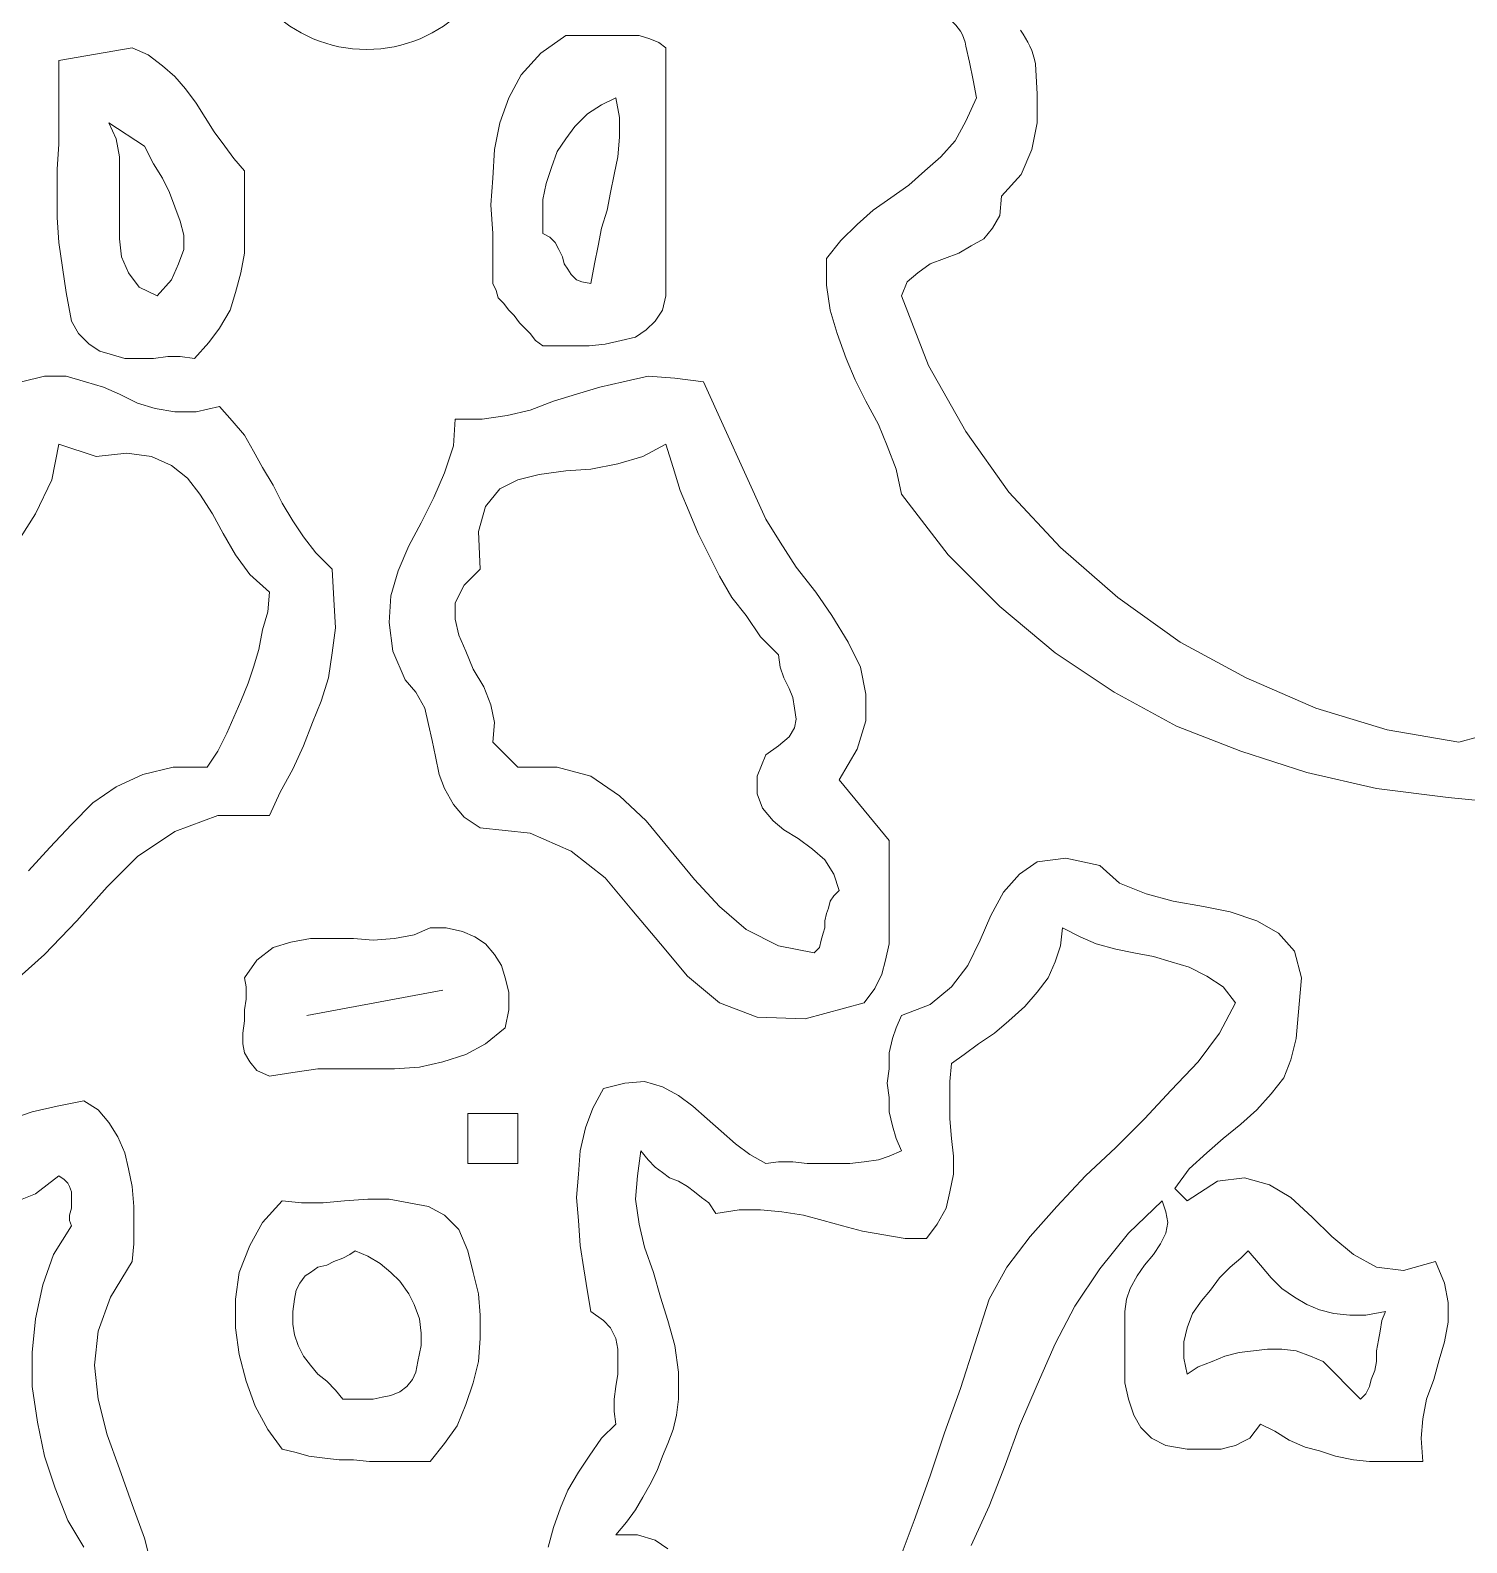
# Model space of a CAD drawing. Header units: millimetres. Extents: x -102 to 1947, y 0 to 1377.
# Drawn here: x 1724 to 1812.7, y 648.2 to 741.6 of the extents above; entities that cross this region are included whole.
import ezdxf

# ---------------------------------------------------------------- set-up
doc = ezdxf.new("R2010")
doc.units = ezdxf.units.MM
doc.layers.add('ceco.net 341', color=7, linetype='Continuous', lineweight=5)

# ---------------------------------------------------------------- blocks, each defined once
blk = doc.blocks.new('A$C00E300AF')
for p, q in [((-226.85, 825.53), (-229.94, 823.33)), ((-225.53, 825.53), (-226.85, 825.53)), ((-224.21, 825.53), (-225.53, 825.53)), ((-222.89, 825.53), (-224.21, 825.53)), ((-221.56, 825.53), (-222.89, 825.53)), ((-220.24, 825.53), (-221.56, 825.53)), ((-218.92, 825.53), (-220.24, 825.53)), ((-217.82, 825.53), (-218.92, 825.53)), ((-216.5, 825.09), (-217.82, 825.53)), ((-280.4, 823.99), (-289.44, 822.45)), ((-278.42, 823.11), (-280.4, 823.99)), ((-215.39, 824.65), (-216.5, 825.09)), ((-214.51, 823.99), (-215.39, 824.65)), ((-214.51, 820.91), (-214.51, 823.99)), ((-289.44, 822.45), (-289.44, 818.92)), ((-276.65, 821.79), (-278.42, 823.11)), ((-275.11, 820.46), (-276.65, 821.79)), ((-229.94, 823.33), (-232.36, 820.68)), ((-273.79, 818.92), (-275.11, 820.46)), ((-232.36, 820.68), (-233.9, 817.82)), ((-214.51, 817.6), (-214.51, 820.91)), ((-289.44, 818.92), (-289.44, 815.4)), ((-272.47, 817.16), (-273.79, 818.92)), ((-271.37, 815.4), (-272.47, 817.16)), ((-233.9, 817.82), (-235.01, 814.73)), ((-214.51, 814.51), (-214.51, 817.6)), ((-289.44, 815.4), (-289.44, 812.09)), ((-270.26, 813.63), (-271.37, 815.4)), ((-235.01, 814.73), (-235.67, 811.43)), ((-214.51, 811.21), (-214.51, 814.51)), ((-268.94, 811.87), (-270.26, 813.63)), ((-289.44, 812.09), (-289.66, 809.01)), ((-267.84, 810.33), (-268.94, 811.87)), ((-235.67, 811.43), (-235.89, 807.9)), ((-214.51, 807.9), (-214.51, 811.21)), ((-289.66, 809.01), (-289.66, 806.14)), ((-266.52, 808.79), (-267.84, 810.33)), ((-266.52, 806.14), (-266.52, 808.79)), ((-235.89, 807.9), (-236.11, 804.6)), ((-214.51, 804.82), (-214.51, 807.9)), ((-289.66, 806.14), (-289.66, 803.06)), ((-266.52, 803.5), (-266.52, 806.14)), ((-214.51, 801.73), (-214.51, 804.82)), ((-289.66, 803.06), (-289.44, 799.97)), ((-266.52, 801.07), (-266.52, 803.5)), ((-236.11, 804.6), (-235.89, 801.07)), ((-266.52, 798.65), (-266.52, 801.07)), ((-235.89, 801.07), (-235.89, 797.99)), ((-214.51, 798.87), (-214.51, 801.73)), ((-289.44, 799.97), (-288.99, 796.89)), ((-266.96, 796.22), (-266.52, 798.65)), ((-235.89, 797.99), (-235.89, 794.9)), ((-214.51, 796), (-214.51, 798.87)), ((-288.99, 796.89), (-288.55, 793.8)), ((-267.62, 793.8), (-266.96, 796.22)), ((-214.51, 793.36), (-214.51, 796)), ((-288.55, 793.8), (-287.89, 790.27)), ((-268.28, 791.6), (-267.62, 793.8)), ((-235.89, 794.9), (-235.45, 794.02)), ((-235.45, 794.02), (-235.23, 793.14)), ((-235.23, 793.14), (-234.57, 792.48)), ((-234.57, 792.48), (-233.9, 791.6)), ((-214.95, 791.6), (-214.51, 793.36)), ((-287.89, 790.27), (-287.01, 788.73)), ((-269.6, 789.39), (-268.28, 791.6)), ((-233.9, 791.6), (-233.24, 790.94)), ((-233.24, 790.94), (-232.58, 790.05)), ((-232.58, 790.05), (-231.92, 789.39)), ((-216.94, 789.17), (-215.83, 790.27)), ((-215.83, 790.27), (-214.95, 791.6)), ((-287.01, 788.73), (-285.69, 787.41)), ((-270.93, 787.63), (-269.6, 789.39)), ((-231.92, 789.39), (-231.26, 788.73)), ((-231.26, 788.73), (-230.6, 787.85)), ((-220.02, 787.85), (-218.26, 788.29)), ((-218.26, 788.29), (-216.94, 789.17)), ((-285.69, 787.41), (-284.37, 786.53)), ((-284.37, 786.53), (-282.82, 786.09)), ((-272.69, 785.65), (-270.93, 787.63)), ((-230.6, 787.85), (-229.72, 787.19)), ((-229.72, 787.19), (-227.95, 787.19)), ((-227.95, 787.19), (-225.97, 787.19)), ((-225.97, 787.19), (-223.99, 787.19)), ((-223.99, 787.19), (-222, 787.41)), ((-222, 787.41), (-220.02, 787.85)), ((-282.82, 786.09), (-281.28, 785.65)), ((-281.28, 785.65), (-279.52, 785.65)), ((-279.52, 785.65), (-277.76, 785.65)), ((-277.76, 785.65), (-275.99, 785.87)), ((-275.99, 785.87), (-274.45, 785.87)), ((-274.45, 785.87), (-272.69, 785.65)), ((-291.2, 783.44), (-294.06, 782.78)), ((-288.55, 783.44), (-291.2, 783.44)), ((-286.13, 782.78), (-288.55, 783.44)), ((-283.93, 782.12), (-286.13, 782.78)), ((-219.8, 782.78), (-222.67, 782.12)), ((-216.72, 783.44), (-219.8, 782.78)), ((-213.41, 783.22), (-216.72, 783.44)), ((-209.88, 782.78), (-213.41, 783.22)), ((-202.17, 765.81), (-209.88, 782.78)), ((-281.94, 781.24), (-283.93, 782.12)), ((-279.74, 780.14), (-281.94, 781.24)), ((-225.53, 781.24), (-228.4, 780.36)), ((-222.67, 782.12), (-225.53, 781.24)), ((-277.54, 779.48), (-279.74, 780.14)), ((-275.11, 779.04), (-277.54, 779.48)), ((-272.47, 779.04), (-275.11, 779.04)), ((-269.6, 779.7), (-272.47, 779.04)), ((-268.06, 777.93), (-269.6, 779.7)), ((-231.26, 779.26), (-234.12, 778.6)), ((-228.4, 780.36), (-231.26, 779.26)), ((-266.52, 776.17), (-268.06, 777.93)), ((-240.52, 778.15), (-240.74, 774.85)), ((-237.21, 778.15), (-240.52, 778.15)), ((-234.12, 778.6), (-237.21, 778.15)), ((-265.42, 774.19), (-266.52, 776.17)), ((-264.31, 772.2), (-265.42, 774.19)), ((-240.74, 774.85), (-241.84, 771.54)), ((-262.99, 770), (-264.31, 772.2)), ((-241.84, 771.54), (-243.16, 768.46)), ((-261.89, 767.8), (-262.99, 770)), ((-260.57, 765.59), (-261.89, 767.8)), ((-243.16, 768.46), (-244.7, 765.37)), ((-259.25, 763.61), (-260.57, 765.59)), ((-200.41, 762.95), (-202.17, 765.81)), ((-244.7, 765.37), (-246.24, 762.51)), ((-257.7, 761.63), (-259.25, 763.61)), ((-246.24, 762.51), (-247.57, 759.42)), ((-198.43, 759.86), (-200.41, 762.95)), ((-255.72, 759.64), (-257.7, 761.63)), ((-255.5, 755.9), (-255.72, 759.64)), ((-247.57, 759.42), (-248.45, 756.34)), ((-196, 756.78), (-198.43, 759.86)), ((-248.45, 756.34), (-248.67, 753.03)), ((-194.02, 753.91), (-196, 756.78)), ((-255.28, 752.37), (-255.5, 755.9)), ((-248.67, 753.03), (-248.23, 749.51)), ((-192.04, 750.61), (-194.02, 753.91)), ((-255.72, 749.29), (-255.28, 752.37)), ((-256.16, 746.2), (-255.72, 749.29)), ((-248.23, 749.51), (-246.69, 745.98)), ((-190.49, 747.52), (-192.04, 750.61)), ((-189.83, 744.22), (-190.49, 747.52)), ((-257.04, 743.34), (-256.16, 746.2)), ((-246.69, 745.98), (-245.36, 744.44)), ((-258.14, 740.69), (-257.04, 743.34)), ((-245.36, 744.44), (-244.26, 742.46)), ((-189.83, 740.91), (-189.83, 744.22)), ((-244.26, 742.46), (-243.82, 740.47)), ((-259.25, 737.83), (-258.14, 740.69)), ((-243.82, 740.47), (-243.38, 738.49)), ((-190.93, 737.39), (-189.83, 740.91)), ((-260.57, 734.96), (-259.25, 737.83)), ((-243.38, 738.49), (-242.94, 736.51)), ((-242.94, 736.51), (-242.5, 734.3)), ((-193.14, 733.64), (-190.93, 737.39)), ((-262.11, 732.1), (-260.57, 734.96)), ((-242.5, 734.3), (-241.84, 732.54)), ((-263.43, 729.23), (-262.11, 732.1)), ((-241.84, 732.54), (-240.74, 730.56)), ((-186.97, 726.15), (-193.14, 733.64)), ((-240.74, 730.56), (-239.41, 729.01)), ((-275.11, 727.25), (-269.82, 729.23)), ((-269.82, 729.23), (-263.43, 729.23)), ((-239.41, 729.01), (-237.43, 727.69)), ((-279.74, 724.17), (-275.11, 727.25)), ((-237.43, 727.69), (-231.26, 727.03)), ((-231.26, 727.03), (-226.19, 724.83)), ((-226.19, 724.83), (-222, 721.52)), ((-186.97, 723.95), (-186.97, 726.15)), ((-283.49, 720.42), (-279.74, 724.17)), ((-186.97, 721.96), (-186.97, 723.95)), ((-168.68, 723.5), (-170.88, 721.96)), ((-165.15, 723.95), (-168.68, 723.5)), ((-160.96, 723.06), (-165.15, 723.95)), ((-158.54, 720.86), (-160.96, 723.06)), ((-222, 721.52), (-218.7, 717.56)), ((-186.97, 719.76), (-186.97, 721.96)), ((-170.88, 721.96), (-172.86, 719.76)), ((-155.24, 719.54), (-158.54, 720.86)), ((-287.23, 716.23), (-283.49, 720.42)), ((-186.97, 717.56), (-186.97, 719.76)), ((-172.86, 719.76), (-174.41, 716.89)), ((-151.93, 718.66), (-155.24, 719.54)), ((-218.7, 717.56), (-215.17, 713.37)), ((-186.97, 715.35), (-186.97, 717.56)), ((-148.18, 718), (-151.93, 718.66)), ((-144.88, 717.33), (-148.18, 718)), ((-141.57, 716.23), (-144.88, 717.33)), ((-291.2, 712.05), (-287.23, 716.23)), ((-243.6, 715.35), (-245.58, 714.47)), ((-241.62, 715.35), (-243.6, 715.35)), ((-239.63, 714.91), (-241.62, 715.35)), ((-186.97, 713.37), (-186.97, 715.35)), ((-174.41, 716.89), (-175.73, 713.81)), ((-138.93, 714.69), (-141.57, 716.23)), ((-260.79, 713.59), (-262.99, 712.93)), ((-258.36, 714.03), (-260.79, 713.59)), ((-255.72, 714.03), (-258.36, 714.03)), ((-253.08, 714.03), (-255.72, 714.03)), ((-250.65, 713.81), (-253.08, 714.03)), ((-248.01, 714.03), (-250.65, 713.81)), ((-245.58, 714.47), (-248.01, 714.03)), ((-238.09, 714.25), (-239.63, 714.91)), ((-236.77, 713.37), (-238.09, 714.25)), ((-235.67, 712.05), (-236.77, 713.37)), ((-215.17, 713.37), (-211.87, 709.4)), ((-187.41, 711.38), (-186.97, 713.37)), ((-175.73, 713.81), (-177.27, 710.72)), ((-136.94, 712.49), (-138.93, 714.69)), ((-295.17, 708.52), (-291.2, 712.05)), ((-262.99, 712.93), (-264.98, 711.38)), ((-234.79, 710.72), (-235.67, 712.05)), ((-136.06, 709.18), (-136.94, 712.49)), ((-264.98, 711.38), (-266.52, 709.18)), ((-234.35, 709.18), (-234.79, 710.72)), ((-188.73, 707.86), (-187.85, 709.62)), ((-187.85, 709.62), (-187.41, 711.38)), ((-177.27, 710.72), (-179.25, 708.08)), ((-266.52, 709.18), (-266.3, 708.08)), ((-266.3, 708.08), (-266.3, 706.54)), ((-233.9, 707.42), (-234.35, 709.18)), ((-211.87, 709.4), (-207.9, 706.1)), ((-190.05, 706.1), (-188.73, 707.86)), ((-179.25, 708.08), (-181.9, 705.88)), ((-136.5, 704.55), (-136.06, 709.18)), ((-266.3, 706.54), (-266.52, 705.21)), ((-233.9, 705.21), (-233.9, 707.42)), ((-207.9, 706.1), (-203.27, 704.33)), ((-197.32, 704.11), (-190.05, 706.1)), ((-181.9, 705.88), (-185.42, 704.55)), ((-266.52, 705.21), (-266.52, 703.89)), ((-234.35, 703.01), (-233.9, 705.21)), ((-203.27, 704.33), (-197.32, 704.11)), ((-185.42, 704.55), (-186.09, 703.01)), ((-136.72, 701.69), (-136.5, 704.55)), ((-266.52, 703.89), (-266.74, 702.35)), ((-266.74, 702.35), (-266.74, 701.03)), ((-236.77, 701.03), (-234.35, 703.01)), ((-186.09, 703.01), (-186.53, 701.69)), ((-266.74, 701.03), (-266.52, 699.93)), ((-239.19, 699.71), (-236.77, 701.03)), ((-186.53, 701.69), (-186.97, 699.93)), ((-137.39, 699.04), (-136.72, 701.69)), ((-266.52, 699.93), (-265.86, 698.82)), ((-265.86, 698.82), (-264.98, 697.72)), ((-244.92, 698.16), (-242.06, 698.82)), ((-242.06, 698.82), (-239.19, 699.71)), ((-186.97, 699.93), (-186.97, 697.94)), ((-138.27, 696.84), (-137.39, 699.04)), ((-264.98, 697.72), (-263.43, 697.06)), ((-263.43, 697.06), (-260.57, 697.5)), ((-260.57, 697.5), (-257.48, 697.94)), ((-257.48, 697.94), (-254.4, 697.94)), ((-254.4, 697.94), (-251.31, 697.94)), ((-251.31, 697.94), (-248.01, 697.94)), ((-248.01, 697.94), (-244.92, 698.16)), ((-186.97, 697.94), (-187.19, 696.18)), ((-139.81, 694.86), (-138.27, 696.84)), ((-222.23, 695.52), (-223.55, 693.09)), ((-219.58, 696.18), (-222.23, 695.52)), ((-217.16, 696.4), (-219.58, 696.18)), ((-214.95, 695.74), (-217.16, 696.4)), ((-212.97, 694.64), (-214.95, 695.74)), ((-211.21, 693.32), (-212.97, 694.64)), ((-187.19, 696.18), (-186.97, 694.42)), ((-141.57, 692.87), (-139.81, 694.86)), ((-289.66, 693.32), (-292.74, 692.65)), ((-286.35, 693.98), (-289.66, 693.32)), ((-284.59, 692.87), (-286.35, 693.98)), ((-283.27, 691.33), (-284.59, 692.87)), ((-223.55, 693.09), (-224.43, 690.67)), ((-209.44, 691.77), (-211.21, 693.32)), ((-186.97, 694.42), (-186.97, 692.65)), ((-143.56, 691.11), (-141.57, 692.87)), ((-292.74, 692.65), (-295.83, 691.55)), ((-282.16, 689.57), (-283.27, 691.33)), ((-232.8, 692.43), (-238.97, 692.43)), ((-238.97, 692.43), (-238.97, 686.26)), ((-232.8, 686.26), (-232.8, 692.43)), ((-207.68, 690.23), (-209.44, 691.77)), ((-186.97, 692.65), (-186.53, 690.89)), ((-145.76, 689.35), (-143.56, 691.11)), ((-281.28, 687.59), (-282.16, 689.57)), ((-224.43, 690.67), (-225.09, 687.81)), ((-205.92, 688.69), (-207.68, 690.23)), ((-186.53, 690.89), (-186.09, 689.35)), ((-186.09, 689.35), (-185.42, 687.81)), ((-147.74, 687.59), (-145.76, 689.35)), ((-280.84, 685.6), (-281.28, 687.59)), ((-225.09, 687.81), (-225.31, 684.94)), ((-204.16, 687.37), (-205.92, 688.69)), ((-202.17, 686.26), (-204.16, 687.37)), ((-185.42, 687.81), (-186.97, 687.15)), ((-149.95, 685.6), (-147.74, 687.59)), ((-280.4, 683.4), (-280.84, 685.6)), ((-238.97, 686.26), (-232.8, 686.26)), ((-200.63, 686.48), (-202.17, 686.26)), ((-198.87, 686.48), (-200.63, 686.48)), ((-197.1, 686.26), (-198.87, 686.48)), ((-195.34, 686.26), (-197.1, 686.26)), ((-193.36, 686.26), (-195.34, 686.26)), ((-191.82, 686.26), (-193.36, 686.26)), ((-190.05, 686.48), (-191.82, 686.26)), ((-188.29, 686.7), (-190.05, 686.48)), ((-186.97, 687.15), (-188.29, 686.7)), ((-151.71, 683.18), (-149.95, 685.6)), ((-225.31, 684.94), (-225.53, 682.08)), ((-146.42, 684.06), (-150.17, 681.64)), ((-143.12, 684.5), (-146.42, 684.06)), ((-140.03, 683.62), (-143.12, 684.5)), ((-137.39, 682.08), (-140.03, 683.62)), ((-280.18, 680.97), (-280.4, 683.4)), ((-261.89, 681.64), (-264.31, 678.99)), ((-259.47, 681.42), (-261.89, 681.64)), ((-254.18, 681.64), (-256.82, 681.42)), ((-251.31, 681.86), (-254.18, 681.64)), ((-248.67, 681.86), (-251.31, 681.86)), ((-246.24, 681.42), (-248.67, 681.86)), ((-225.53, 682.08), (-225.31, 679.21)), ((-157.44, 677.67), (-153.25, 681.64)), ((-153.25, 681.64), (-152.81, 680.31)), ((-150.17, 681.64), (-151.71, 683.18)), ((-134.74, 679.65), (-137.39, 682.08)), ((-280.18, 678.77), (-280.18, 680.97)), ((-256.82, 681.42), (-259.47, 681.42)), ((-243.82, 680.97), (-246.24, 681.42)), ((-241.84, 679.87), (-243.82, 680.97)), ((-240.07, 678.11), (-241.84, 679.87)), ((-152.81, 680.31), (-152.59, 678.99)), ((-280.18, 676.35), (-280.18, 678.77)), ((-264.31, 678.99), (-265.86, 676.13)), ((-238.97, 675.47), (-240.07, 678.11)), ((-225.31, 679.21), (-225.09, 676.13)), ((-152.59, 678.99), (-152.81, 677.67)), ((-132.32, 677.23), (-134.74, 679.65)), ((-280.4, 674.14), (-280.18, 676.35)), ((-265.86, 676.13), (-267.18, 672.82)), ((-225.09, 676.13), (-224.65, 673.26)), ((-160.96, 673.26), (-157.44, 677.67)), ((-153.47, 676.35), (-154.35, 675.03)), ((-152.81, 677.67), (-153.47, 676.35)), ((-129.67, 675.03), (-132.32, 677.23)), ((-283.05, 669.74), (-280.4, 674.14)), ((-238.31, 672.82), (-238.97, 675.47)), ((-154.35, 675.03), (-155.46, 673.7)), ((-126.81, 673.48), (-129.67, 675.03)), ((-119.54, 674.14), (-123.5, 673.04)), ((-118.43, 671.5), (-119.54, 674.14)), ((-267.18, 672.82), (-267.62, 669.52)), ((-237.65, 670.18), (-238.31, 672.82)), ((-224.65, 673.26), (-224.21, 670.4)), ((-164.05, 668.63), (-160.96, 673.26)), ((-156.34, 672.38), (-157.22, 670.84)), ((-155.46, 673.7), (-156.34, 672.38)), ((-123.5, 673.04), (-126.81, 673.48)), ((-224.21, 670.4), (-223.77, 667.97)), ((-157.22, 670.84), (-157.66, 669.52)), ((-117.99, 669.08), (-118.43, 671.5)), ((-284.59, 665.55), (-283.05, 669.74)), ((-267.62, 669.52), (-267.62, 665.99)), ((-237.43, 667.53), (-237.65, 670.18)), ((-166.47, 664.01), (-164.05, 668.63)), ((-157.66, 669.52), (-157.88, 667.97)), ((-117.99, 666.65), (-117.99, 669.08)), ((-237.43, 664.67), (-237.43, 667.53)), ((-223.77, 667.97), (-222.23, 666.87)), ((-222.23, 666.87), (-221.34, 665.99)), ((-157.88, 667.97), (-157.88, 665.77)), ((-118.43, 664.23), (-117.99, 666.65)), ((-285.03, 661.36), (-284.59, 665.55)), ((-267.62, 665.99), (-267.18, 662.68)), ((-221.34, 665.99), (-220.68, 664.67)), ((-157.88, 665.77), (-157.88, 663.57)), ((-237.65, 661.8), (-237.43, 664.67)), ((-220.68, 664.67), (-220.46, 663.35)), ((-220.46, 663.35), (-220.46, 661.8)), ((-168.68, 658.94), (-166.47, 664.01)), ((-157.88, 663.57), (-157.88, 661.36)), ((-119.1, 662.02), (-118.43, 664.23)), ((-284.59, 657.18), (-285.03, 661.36)), ((-267.18, 662.68), (-266.3, 659.38)), ((-238.31, 659.16), (-237.65, 661.8)), ((-220.46, 661.8), (-220.46, 660.26)), ((-157.88, 661.36), (-157.88, 659.16)), ((-119.76, 659.6), (-119.1, 662.02)), ((-266.3, 659.38), (-265.2, 656.29)), ((-239.19, 656.51), (-238.31, 659.16)), ((-220.46, 660.26), (-220.68, 658.72)), ((-157.88, 659.16), (-157.44, 657.18)), ((-120.64, 657.18), (-119.76, 659.6)), ((-220.68, 658.72), (-220.9, 657.18)), ((-170.88, 653.87), (-168.68, 658.94)), ((-283.49, 652.77), (-284.59, 657.18)), ((-265.2, 656.29), (-263.65, 653.43)), ((-240.29, 653.87), (-239.19, 656.51)), ((-220.9, 657.18), (-220.9, 655.63)), ((-220.9, 655.63), (-220.68, 654.09)), ((-157.44, 657.18), (-156.78, 655.19)), ((-121.08, 654.75), (-120.64, 657.18)), ((-241.84, 651.67), (-240.29, 653.87)), ((-220.68, 654.09), (-222.45, 652.33)), ((-172.64, 649.02), (-170.88, 653.87)), ((-156.78, 655.19), (-155.9, 653.65)), ((-155.9, 653.65), (-154.57, 652.33)), ((-141.79, 653.21), (-141.13, 654.09)), ((-141.13, 654.09), (-139.37, 653.21)), ((-121.3, 652.33), (-121.08, 654.75)), ((-281.94, 648.58), (-283.49, 652.77)), ((-263.65, 653.43), (-261.89, 651.01)), ((-222.45, 652.33), (-223.99, 650.12)), ((-154.57, 652.33), (-152.81, 651.45)), ((-144.22, 651.45), (-143.34, 651.89)), ((-143.34, 651.89), (-142.45, 652.33)), ((-142.45, 652.33), (-141.79, 653.21)), ((-139.37, 653.21), (-137.61, 652.11)), ((-137.61, 652.11), (-135.62, 651.23)), ((-121.08, 649.46), (-121.3, 652.33)), ((-261.89, 651.01), (-260.13, 650.56)), ((-260.13, 650.56), (-258.58, 650.12)), ((-258.58, 650.12), (-256.6, 649.9)), ((-256.6, 649.9), (-254.84, 649.68)), ((-243.6, 649.46), (-241.84, 651.67)), ((-223.99, 650.12), (-225.31, 648.14)), ((-152.81, 651.45), (-150.17, 651.01)), ((-150.17, 651.01), (-149.29, 651.01)), ((-149.29, 651.01), (-148.18, 651.01)), ((-148.18, 651.01), (-147.08, 651.01)), ((-147.08, 651.01), (-145.98, 651.01)), ((-145.98, 651.01), (-145.1, 651.23)), ((-145.1, 651.23), (-144.22, 651.45)), ((-135.62, 651.23), (-133.86, 650.79)), ((-133.86, 650.79), (-131.88, 650.12)), ((-131.88, 650.12), (-129.67, 649.68)), ((-280.4, 644.17), (-281.94, 648.58)), ((-254.84, 649.68), (-253.08, 649.68)), ((-253.08, 649.68), (-251.09, 649.46)), ((-251.09, 649.46), (-249.33, 649.46)), ((-249.33, 649.46), (-247.35, 649.46)), ((-247.35, 649.46), (-245.58, 649.46)), ((-245.58, 649.46), (-243.6, 649.46)), ((-225.31, 648.14), (-226.63, 645.94)), ((-174.63, 643.95), (-172.64, 649.02)), ((-129.67, 649.68), (-127.69, 649.46)), ((-127.69, 649.46), (-125.49, 649.46)), ((-125.49, 649.46), (-123.28, 649.46)), ((-123.28, 649.46), (-121.08, 649.46)), ((-226.63, 645.94), (-227.51, 643.73)), ((-278.86, 639.99), (-280.4, 644.17)), ((-227.51, 643.73), (-228.4, 641.31)), ((-176.83, 639.11), (-174.63, 643.95)), ((-228.4, 641.31), (-229.06, 638.89)), ((-277.76, 635.58), (-278.86, 639.99))]:
    blk.add_line(p, q)
for centre, radius, start, end in [((-251.45, 840.74), 16.95, 180, 0), ((-182.24, 823.52), 4.79, 8.2912, 55.0538), ((-178.78, 820.05), 10.08, 11.1704, 37.3256)]:
    blk.add_arc(centre, radius, start, end)
at = {"layer": 'ceco.net 341'}
for p, q in [((-177.05, 822.23), (-177.49, 824.21)), ((-176.61, 820.02), (-177.05, 822.23)), ((-168.9, 822.01), (-168.68, 818.26)), ((-176.17, 817.82), (-176.61, 820.02)), ((-168.68, 818.26), (-168.68, 814.73)), ((-222.45, 816.94), (-224.21, 815.84)), ((-220.68, 817.82), (-222.45, 816.94)), ((-220.24, 815.4), (-220.68, 817.82)), ((-177.49, 814.96), (-176.17, 817.82)), ((-278.86, 811.87), (-283.27, 814.73)), ((-283.27, 814.73), (-282.38, 812.75)), ((-225.75, 814.29), (-226.85, 812.75)), ((-224.21, 815.84), (-225.75, 814.29)), ((-220.24, 812.97), (-220.24, 815.4)), ((-178.81, 812.53), (-177.49, 814.96)), ((-168.68, 814.73), (-169.34, 811.43)), ((-282.38, 812.75), (-281.94, 810.55)), ((-226.85, 812.75), (-227.95, 811.21)), ((-220.46, 810.55), (-220.24, 812.97)), ((-180.58, 810.55), (-178.81, 812.53)), ((-281.94, 810.55), (-281.94, 808.12)), ((-277.76, 809.67), (-278.86, 811.87)), ((-227.95, 811.21), (-228.62, 809.23)), ((-220.9, 808.34), (-220.46, 810.55)), ((-182.56, 808.79), (-180.58, 810.55)), ((-169.34, 811.43), (-170.66, 808.34)), ((-276.65, 807.9), (-277.76, 809.67)), ((-228.62, 809.23), (-229.28, 807.24)), ((-184.54, 807.02), (-182.56, 808.79)), ((-281.94, 808.12), (-281.94, 805.48)), ((-275.77, 806.14), (-276.65, 807.9)), ((-229.28, 807.24), (-229.72, 805.26)), ((-221.34, 806.14), (-220.9, 808.34)), ((-186.75, 805.48), (-184.54, 807.02)), ((-170.66, 808.34), (-173.08, 805.7)), ((-281.94, 805.48), (-281.94, 802.84)), ((-275.11, 804.38), (-275.77, 806.14)), ((-229.72, 805.26), (-229.72, 803.06)), ((-221.78, 803.94), (-221.34, 806.14)), ((-188.95, 803.94), (-186.75, 805.48)), ((-173.08, 805.7), (-173.3, 803.28)), ((-274.45, 802.61), (-275.11, 804.38)), ((-229.72, 803.06), (-229.72, 801.07)), ((-222.45, 801.73), (-221.78, 803.94)), ((-190.93, 802.17), (-188.95, 803.94)), ((-173.3, 803.28), (-174.19, 801.73)), ((-281.94, 802.84), (-281.94, 800.41)), ((-274.01, 800.85), (-274.45, 802.61)), ((-229.72, 801.07), (-228.84, 800.63)), ((-222.89, 799.53), (-222.45, 801.73)), ((-192.92, 800.19), (-190.93, 802.17)), ((-174.19, 801.73), (-175.29, 800.41)), ((-281.94, 800.41), (-281.72, 798.21)), ((-274.01, 799.09), (-274.01, 800.85)), ((-228.84, 800.63), (-228.17, 799.97)), ((-228.17, 799.97), (-227.73, 799.09)), ((-223.33, 797.33), (-222.89, 799.53)), ((-194.68, 797.99), (-192.92, 800.19)), ((-176.83, 799.53), (-178.37, 798.65)), ((-175.29, 800.41), (-176.83, 799.53)), ((-281.72, 798.21), (-280.84, 796.22)), ((-274.67, 797.33), (-274.01, 799.09)), ((-227.73, 799.09), (-227.29, 798.21)), ((-227.29, 798.21), (-227.07, 797.33)), ((-194.68, 794.68), (-194.68, 797.99)), ((-180.14, 797.99), (-181.9, 797.33)), ((-178.37, 798.65), (-180.14, 797.99)), ((-280.84, 796.22), (-279.52, 794.46)), ((-275.55, 795.34), (-274.67, 797.33)), ((-227.07, 797.33), (-226.63, 796.67)), ((-226.63, 796.67), (-226.19, 796)), ((-226.19, 796), (-225.53, 795.34)), ((-223.77, 794.9), (-223.33, 797.33)), ((-183.44, 796.22), (-184.76, 795.12)), ((-181.9, 797.33), (-183.44, 796.22)), ((-279.52, 794.46), (-277.32, 793.36)), ((-277.32, 793.36), (-275.55, 795.34)), ((-225.53, 795.34), (-224.87, 795.12)), ((-224.87, 795.12), (-223.77, 794.9)), ((-194.24, 791.6), (-194.68, 794.68)), ((-184.76, 795.12), (-185.42, 793.36)), ((-185.42, 793.36), (-182.12, 784.77)), ((-193.36, 788.73), (-194.24, 791.6)), ((-192.26, 785.65), (-193.36, 788.73)), ((-191.15, 783), (-192.26, 785.65)), ((-182.12, 784.77), (-177.49, 776.61)), ((-189.83, 780.36), (-191.15, 783)), ((-188.29, 777.49), (-189.83, 780.36)), ((-187.19, 774.85), (-188.29, 777.49)), ((-289.44, 775.07), (-290.32, 770.66)), ((-284.81, 773.53), (-289.44, 775.07)), ((-214.51, 775.07), (-217.38, 773.53)), ((-213.63, 772.2), (-214.51, 775.07)), ((-177.49, 776.61), (-172.2, 769.12)), ((-281.06, 773.97), (-284.81, 773.53)), ((-277.98, 773.53), (-281.06, 773.97)), ((-275.55, 772.43), (-277.98, 773.53)), ((-217.38, 773.53), (-220.46, 772.65)), ((-186.09, 771.98), (-187.19, 774.85)), ((-273.57, 770.88), (-275.55, 772.43)), ((-230.16, 771.32), (-232.8, 770.66)), ((-226.85, 771.76), (-230.16, 771.32)), ((-223.77, 771.98), (-226.85, 771.76)), ((-220.46, 772.65), (-223.77, 771.98)), ((-212.75, 769.34), (-213.63, 772.2)), ((-185.42, 768.9), (-186.09, 771.98)), ((-290.32, 770.66), (-292.3, 766.48)), ((-272.03, 768.9), (-273.57, 770.88)), ((-235.01, 769.56), (-236.77, 767.36)), ((-232.8, 770.66), (-235.01, 769.56)), ((-211.65, 766.7), (-212.75, 769.34)), ((-270.48, 766.48), (-272.03, 768.9)), ((-179.7, 761.41), (-185.42, 768.9)), ((-172.2, 769.12), (-165.81, 762.29)), ((-292.3, 766.48), (-294.94, 762.29)), ((-269.16, 764.05), (-270.48, 766.48)), ((-236.77, 767.36), (-237.65, 764.27)), ((-210.55, 764.05), (-211.65, 766.7)), ((-267.62, 761.41), (-269.16, 764.05)), ((-237.65, 764.27), (-237.43, 759.64)), ((-209.22, 761.41), (-210.55, 764.05)), ((-165.81, 762.29), (-158.76, 756.12)), ((-265.86, 758.98), (-267.62, 761.41)), ((-207.9, 758.76), (-209.22, 761.41)), ((-173.3, 755.02), (-179.7, 761.41)), ((-263.43, 756.78), (-265.86, 758.98)), ((-237.43, 759.64), (-239.41, 757.66)), ((-206.36, 756.12), (-207.9, 758.76)), ((-263.65, 754.36), (-263.43, 756.78)), ((-239.41, 757.66), (-240.52, 755.46)), ((-240.52, 755.46), (-240.52, 753.47)), ((-204.6, 753.91), (-206.36, 756.12)), ((-166.47, 749.29), (-173.3, 755.02)), ((-158.76, 756.12), (-151.05, 750.61)), ((-264.31, 752.15), (-263.65, 754.36)), ((-240.52, 753.47), (-240.07, 751.49)), ((-202.83, 751.27), (-204.6, 753.91)), ((-264.76, 749.73), (-264.31, 752.15)), ((-240.07, 751.49), (-239.19, 749.51)), ((-200.63, 749.07), (-202.83, 751.27)), ((-265.42, 747.52), (-264.76, 749.73)), ((-239.19, 749.51), (-238.31, 747.3)), ((-200.41, 747.52), (-200.63, 749.07)), ((-159.2, 744.44), (-166.47, 749.29)), ((-151.05, 750.61), (-142.89, 746.2)), ((-266.08, 745.54), (-265.42, 747.52)), ((-238.31, 747.3), (-236.99, 745.1)), ((-199.97, 746.2), (-200.41, 747.52)), ((-266.96, 743.34), (-266.08, 745.54)), ((-236.99, 745.1), (-236.11, 742.9)), ((-199.31, 744.88), (-199.97, 746.2)), ((-142.89, 746.2), (-134.3, 742.46)), ((-267.84, 741.35), (-266.96, 743.34)), ((-198.87, 743.78), (-199.31, 744.88)), ((-198.65, 742.46), (-198.87, 743.78)), ((-151.49, 740.25), (-159.2, 744.44)), ((-268.72, 739.37), (-267.84, 741.35)), ((-236.11, 742.9), (-235.67, 740.69)), ((-198.43, 741.13), (-198.65, 742.46)), ((-134.3, 742.46), (-125.49, 739.81)), ((-235.67, 740.69), (-235.89, 738.27)), ((-199.31, 738.93), (-198.65, 740.03)), ((-198.65, 740.03), (-198.43, 741.13)), ((-143.56, 737.17), (-151.49, 740.25)), ((-125.49, 739.81), (-116.67, 738.27)), ((-116.67, 738.27), (-111.82, 739.59)), ((-269.82, 737.17), (-268.72, 739.37)), ((-235.89, 738.27), (-232.8, 735.18)), ((-202.17, 736.73), (-200.63, 737.83)), ((-200.63, 737.83), (-199.31, 738.93)), ((-271.15, 735.18), (-269.82, 737.17)), ((-203.27, 734.08), (-202.17, 736.73)), ((-135.4, 734.52), (-143.56, 737.17)), ((-282.38, 732.76), (-279.08, 734.3)), ((-279.08, 734.3), (-275.33, 735.18)), ((-275.33, 735.18), (-271.15, 735.18)), ((-232.8, 735.18), (-227.95, 735.18)), ((-227.95, 735.18), (-223.77, 734.08)), ((-223.77, 734.08), (-220.24, 731.66)), ((-203.27, 731.88), (-203.27, 734.08)), ((-126.81, 732.54), (-135.4, 734.52)), ((-285.25, 730.78), (-282.38, 732.76)), ((-117.99, 731.44), (-126.81, 732.54)), ((-287.89, 728.13), (-285.25, 730.78)), ((-220.24, 731.66), (-216.94, 728.57)), ((-202.61, 730.12), (-203.27, 731.88)), ((-201.29, 728.57), (-202.61, 730.12)), ((-108.96, 730.56), (-117.99, 731.44)), ((-216.94, 728.57), (-214.07, 725.05)), ((-199.97, 727.47), (-201.29, 728.57)), ((-290.54, 725.27), (-287.89, 728.13)), ((-198.21, 726.37), (-199.97, 727.47)), ((-293.18, 722.4), (-290.54, 725.27)), ((-214.07, 725.05), (-210.99, 721.3)), ((-196.44, 725.05), (-198.21, 726.37)), ((-194.9, 723.73), (-196.44, 725.05)), ((-193.8, 721.96), (-194.9, 723.73)), ((-210.99, 721.3), (-207.9, 718)), ((-193.14, 719.98), (-193.8, 721.96)), ((-194.24, 718.66), (-193.8, 719.32)), ((-193.8, 719.32), (-193.14, 719.98)), ((-207.9, 718), (-204.6, 715.13)), ((-194.9, 716.23), (-194.68, 717.11)), ((-194.68, 717.11), (-194.46, 717.78)), ((-194.46, 717.78), (-194.24, 718.66)), ((-195.12, 714.69), (-194.9, 715.35)), ((-194.9, 715.35), (-194.9, 716.23)), ((-165.59, 715.35), (-165.81, 713.15)), ((-163.39, 714.25), (-165.59, 715.35)), ((-204.6, 715.13), (-200.63, 713.15)), ((-195.56, 712.93), (-195.34, 713.81)), ((-195.34, 713.81), (-195.12, 714.69)), ((-161.41, 713.37), (-163.39, 714.25)), ((-158.98, 712.71), (-161.41, 713.37)), ((-200.63, 713.15), (-196.22, 712.27)), ((-196.22, 712.27), (-195.56, 712.93)), ((-165.81, 713.15), (-166.47, 711.16)), ((-156.78, 712.27), (-158.98, 712.71)), ((-154.35, 711.83), (-156.78, 712.27)), ((-152.15, 711.16), (-154.35, 711.83)), ((-166.47, 711.16), (-167.35, 709.18)), ((-149.95, 710.5), (-152.15, 711.16)), ((-147.74, 709.4), (-149.95, 710.5)), ((-167.35, 709.18), (-168.68, 707.42)), ((-145.76, 708.08), (-147.74, 709.4)), ((-144.22, 706.1), (-145.76, 708.08)), ((-258.81, 704.55), (-242.06, 707.64)), ((-242.06, 707.64), (-258.81, 704.55)), ((-168.68, 707.42), (-170.22, 705.66)), ((-146.2, 702.35), (-144.22, 706.1)), ((-170.22, 705.66), (-172.2, 703.89)), ((-173.97, 702.35), (-175.95, 701.03)), ((-172.2, 703.89), (-173.97, 702.35)), ((-148.84, 698.82), (-146.2, 702.35)), ((-175.95, 701.03), (-177.71, 699.71)), ((-179.25, 698.6), (-179.47, 696.4)), ((-177.71, 699.71), (-179.25, 698.6)), ((-152.15, 695.3), (-148.84, 698.82)), ((-179.47, 696.4), (-179.47, 693.98)), ((-155.46, 691.77), (-152.15, 695.3)), ((-179.47, 693.98), (-179.47, 691.77)), ((-179.47, 691.77), (-179.25, 689.35)), ((-158.98, 688.25), (-155.46, 691.77)), ((-179.25, 689.35), (-179.03, 687.15)), ((-217.6, 687.81), (-218.04, 684.72)), ((-216.72, 686.7), (-217.6, 687.81)), ((-162.73, 684.72), (-158.98, 688.25)), ((-215.83, 685.82), (-216.72, 686.7)), ((-214.95, 685.16), (-215.83, 685.82)), ((-179.03, 687.15), (-179.03, 684.94)), ((-289.44, 684.72), (-292.3, 682.52)), ((-288.77, 684.28), (-289.44, 684.72)), ((-288.33, 683.84), (-288.77, 684.28)), ((-288.11, 683.4), (-288.33, 683.84)), ((-218.04, 684.72), (-218.26, 681.86)), ((-214.07, 684.5), (-214.95, 685.16)), ((-212.97, 684.06), (-214.07, 684.5)), ((-211.87, 683.4), (-212.97, 684.06)), ((-179.03, 684.94), (-179.47, 682.74)), ((-166.25, 680.97), (-162.73, 684.72)), ((-292.3, 682.52), (-295.61, 681.2)), ((-287.89, 682.74), (-288.11, 683.4)), ((-287.89, 682.08), (-287.89, 682.74)), ((-287.89, 681.42), (-287.89, 682.08)), ((-218.26, 681.86), (-217.82, 678.77)), ((-210.99, 682.74), (-211.87, 683.4)), ((-210.11, 682.08), (-210.99, 682.74)), ((-209.22, 681.42), (-210.11, 682.08)), ((-179.47, 682.74), (-179.92, 680.75)), ((-288.11, 679.87), (-287.89, 680.75)), ((-288.11, 679.21), (-288.11, 679.87)), ((-287.89, 680.75), (-287.89, 681.42)), ((-208.34, 680.09), (-209.22, 681.42)), ((-205.48, 680.53), (-208.34, 680.09)), ((-202.83, 680.53), (-205.48, 680.53)), ((-200.19, 680.31), (-202.83, 680.53)), ((-197.54, 679.87), (-200.19, 680.31)), ((-195.12, 679.21), (-197.54, 679.87)), ((-179.92, 680.75), (-181.02, 678.77)), ((-169.56, 677.23), (-166.25, 680.97)), ((-290.1, 675.03), (-287.89, 678.55)), ((-287.89, 678.55), (-288.11, 679.21)), ((-217.82, 678.77), (-217.16, 675.91)), ((-192.7, 678.55), (-195.12, 679.21)), ((-190.27, 677.89), (-192.7, 678.55)), ((-187.63, 677.45), (-190.27, 677.89)), ((-181.02, 678.77), (-182.34, 677.01)), ((-184.98, 677.01), (-187.63, 677.45)), ((-182.34, 677.01), (-184.98, 677.01)), ((-172.42, 673.48), (-169.56, 677.23)), ((-291.42, 671.28), (-290.1, 675.03)), ((-255.5, 674.14), (-256.38, 673.7)), ((-254.4, 674.58), (-255.5, 674.14)), ((-253.52, 675.03), (-254.4, 674.58)), ((-252.86, 675.47), (-253.52, 675.03)), ((-251.31, 674.8), (-252.86, 675.47)), ((-249.77, 673.92), (-251.31, 674.8)), ((-217.16, 675.91), (-216.06, 672.82)), ((-143.56, 674.58), (-144.88, 673.48)), ((-142.67, 675.47), (-143.56, 674.58)), ((-141.13, 673.7), (-142.67, 675.47)), ((-259.03, 672.38), (-259.69, 671.5)), ((-258.36, 672.82), (-259.03, 672.38)), ((-257.48, 673.48), (-258.36, 672.82)), ((-256.38, 673.7), (-257.48, 673.48)), ((-248.45, 672.82), (-249.77, 673.92)), ((-247.35, 671.72), (-248.45, 672.82)), ((-216.06, 672.82), (-215.17, 669.74)), ((-174.63, 669.52), (-172.42, 673.48)), ((-144.88, 673.48), (-146.2, 672.16)), ((-139.81, 672.16), (-141.13, 673.7)), ((-292.3, 667.09), (-291.42, 671.28)), ((-260.13, 670.62), (-260.35, 669.52)), ((-259.69, 671.5), (-260.13, 670.62)), ((-246.24, 670.18), (-247.35, 671.72)), ((-147.3, 670.62), (-148.4, 669.3)), ((-146.2, 672.16), (-147.3, 670.62)), ((-138.49, 670.84), (-139.81, 672.16)), ((-136.94, 669.74), (-138.49, 670.84)), ((-260.35, 669.52), (-260.57, 667.97)), ((-245.58, 668.86), (-246.24, 670.18)), ((-244.92, 667.09), (-245.58, 668.86)), ((-215.17, 669.74), (-214.29, 666.87)), ((-176.39, 664.01), (-174.63, 669.52)), ((-148.4, 669.3), (-149.51, 667.75)), ((-135.4, 668.86), (-136.94, 669.74)), ((-133.86, 668.19), (-135.4, 668.86)), ((-292.74, 662.91), (-292.3, 667.09)), ((-260.57, 667.97), (-260.57, 666.43)), ((-244.7, 665.33), (-244.92, 667.09)), ((-214.29, 666.87), (-213.41, 663.79)), ((-149.51, 667.75), (-150.17, 665.99)), ((-132.1, 667.75), (-133.86, 668.19)), ((-130.11, 667.53), (-132.1, 667.75)), ((-128.13, 667.53), (-130.11, 667.53)), ((-125.71, 667.97), (-128.13, 667.53)), ((-126.37, 665.55), (-126.15, 666.87)), ((-126.15, 666.87), (-125.71, 667.97)), ((-260.57, 666.43), (-260.35, 665.11)), ((-260.35, 665.11), (-259.91, 663.79)), ((-244.7, 663.79), (-244.7, 665.33)), ((-150.17, 665.99), (-150.61, 664.23)), ((-126.59, 664.45), (-126.37, 665.55)), ((-292.74, 658.72), (-292.74, 662.91)), ((-259.91, 663.79), (-259.25, 662.46)), ((-245.14, 661.8), (-244.7, 663.79)), ((-213.41, 663.79), (-212.97, 660.48)), ((-178.15, 658.5), (-176.39, 664.01)), ((-150.61, 664.23), (-150.61, 662.24)), ((-145.54, 662.46), (-143.78, 662.91)), ((-143.78, 662.91), (-142.01, 663.13)), ((-142.01, 663.13), (-140.25, 663.35)), ((-140.25, 663.35), (-138.49, 663.35)), ((-138.49, 663.35), (-136.72, 663.13)), ((-136.72, 663.13), (-134.96, 662.46)), ((-126.81, 663.13), (-126.59, 664.45)), ((-126.81, 661.8), (-126.81, 663.13)), ((-259.25, 662.46), (-258.36, 661.36)), ((-258.36, 661.36), (-257.48, 660.26)), ((-245.36, 660.48), (-245.14, 661.8)), ((-150.61, 662.24), (-150.17, 660.26)), ((-150.17, 660.26), (-148.84, 661.14)), ((-148.84, 661.14), (-147.08, 661.8)), ((-147.08, 661.8), (-145.54, 662.46)), ((-134.96, 662.46), (-133.42, 661.8)), ((-133.42, 661.8), (-128.79, 657.18)), ((-127.03, 660.7), (-126.81, 661.8)), ((-257.48, 660.26), (-256.38, 659.38)), ((-256.38, 659.38), (-255.28, 658.28)), ((-246.47, 658.72), (-245.8, 659.6)), ((-245.8, 659.6), (-245.36, 660.48)), ((-212.97, 660.48), (-212.97, 657.18)), ((-127.69, 658.72), (-127.47, 659.6)), ((-127.47, 659.6), (-127.03, 660.7)), ((-292.08, 654.31), (-292.74, 658.72)), ((-255.28, 658.28), (-254.4, 657.18)), ((-250.65, 657.18), (-249.55, 657.4)), ((-249.55, 657.4), (-248.45, 657.62)), ((-248.45, 657.62), (-247.35, 658.06)), ((-247.35, 658.06), (-246.47, 658.72)), ((-180.14, 652.99), (-178.15, 658.5)), ((-128.79, 657.18), (-128.13, 657.84)), ((-128.13, 657.84), (-127.69, 658.72)), ((-254.4, 657.18), (-253.08, 657.18)), ((-253.08, 657.18), (-251.97, 657.18)), ((-251.97, 657.18), (-250.65, 657.18)), ((-212.97, 657.18), (-213.19, 655.19)), ((-291.2, 650.12), (-292.08, 654.31)), ((-213.19, 655.19), (-213.63, 653.43)), ((-213.63, 653.43), (-214.29, 651.67)), ((-181.9, 647.7), (-180.14, 652.99)), ((-289.88, 646.16), (-291.2, 650.12)), ((-214.95, 650.12), (-215.61, 648.36)), ((-214.29, 651.67), (-214.95, 650.12)), ((-215.61, 648.36), (-216.5, 646.6)), ((-288.33, 642.19), (-289.88, 646.16)), ((-216.5, 646.6), (-217.38, 645.06)), ((-183.88, 642.19), (-181.9, 647.7)), ((-217.38, 645.06), (-218.26, 643.51)), ((-218.26, 643.51), (-219.36, 641.97)), ((-286.35, 638.89), (-288.33, 642.19)), ((-219.36, 641.97), (-220.68, 640.43)), ((-185.87, 636.9), (-183.88, 642.19)), ((-220.68, 640.43), (-218.04, 640.43)), ((-218.04, 640.43), (-215.83, 639.77)), ((-215.83, 639.77), (-214.29, 638.67))]:
    blk.add_line(p, q, dxfattribs=at)
blk = doc.blocks.new('w341a')
at = {"layer": 'ceco.net 341', "xscale": 0.5, "yscale": 0.5, "zscale": 0.5}
blk.add_blockref('A$C00E300AF', (1870.518, 328.47), dxfattribs=at)

msp = doc.modelspace()

# ---------------------------------------------------------------- block references
msp.add_blockref('w341a', (0, 0))

doc.saveas('drawing.dxf')
